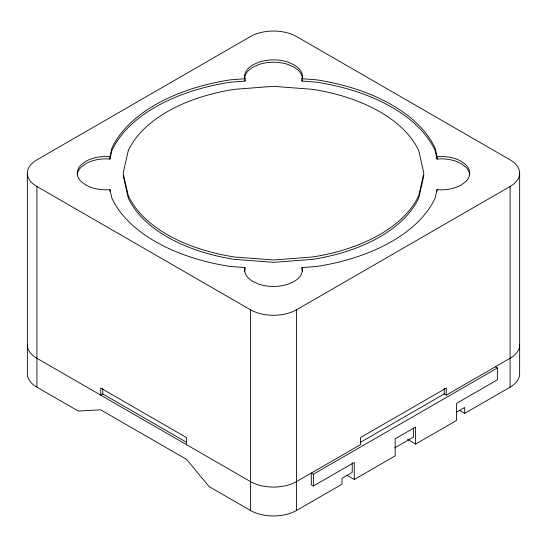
<?xml version="1.0" encoding="UTF-8"?>
<svg xmlns="http://www.w3.org/2000/svg" width="547" height="547" viewBox="0 0 547 547"><rect width="100%" height="100%" fill="white"/><g stroke="black" fill="none" stroke-linecap="round" stroke-linejoin="round"><path stroke-width="0.82" d="M109.933 159.109L109.933 156.743L111.889 148.155A167.314 96.593 0 0 1 230.198 79.855L245.077 78.72L245.077 81.079L230.198 82.214A167.314 96.593 0 0 0 111.889 150.514L109.933 159.109L106.186 158.821A28.916 16.697 0 0 0 85.742 163.71L81.147 167.17A28.916 16.697 0 0 0 77.298 174.794M109.933 156.743L106.186 156.463A28.916 16.697 0 0 0 85.742 161.351L81.147 164.811A28.916 16.697 0 0 0 81.147 181.501L85.742 184.961A28.916 16.697 0 0 0 106.186 189.85L109.933 189.57L111.889 198.158A167.314 96.593 0 0 0 230.198 266.457L245.077 267.592L244.584 269.753A28.916 16.697 0 0 0 253.056 281.555L259.039 284.208A28.916 16.697 0 0 0 287.961 284.208L293.944 281.555A28.916 16.697 0 0 0 302.416 269.753L301.923 267.592L316.802 266.457A167.314 96.593 0 0 0 435.111 198.158L437.067 189.57L440.814 189.85A28.916 16.697 0 0 0 461.258 184.961L465.853 181.501A28.916 16.697 0 0 0 465.853 164.811L461.258 161.351A28.916 16.697 0 0 0 440.814 156.463L437.067 156.743L435.111 148.155A167.314 96.593 0 0 0 316.802 79.855L301.923 78.72L301.923 81.079L316.802 82.214A167.314 96.593 0 0 1 435.111 150.514L437.067 159.109L440.814 158.821A28.916 16.697 0 0 1 461.258 163.71L465.853 167.17A28.916 16.697 0 0 1 469.702 174.794M244.748 271.394L245.077 267.592M301.923 78.72L302.416 76.559A28.916 16.697 0 0 0 293.944 64.758L287.961 62.105A28.916 16.697 0 0 0 259.039 62.105L253.056 64.758A28.916 16.697 0 0 0 244.584 76.559L245.077 78.72M301.923 81.079L302.252 79.643M423.863 175.519L418.742 197.987A150.363 86.816 0 0 1 312.419 259.374L273.5 262.328L234.581 259.374A150.363 86.816 0 0 1 128.258 197.987L123.137 175.519M186.445 442.27L102.768 393.956L100.723 395.139L100.723 388.055L186.602 437.634L186.602 444.718M36.916 186.486L250.41 309.746A32.656 18.851 0 0 0 296.59 309.746L510.084 186.486A32.656 18.851 0 0 0 510.084 159.827L296.59 36.567A32.656 18.851 0 0 0 250.41 36.567L36.916 159.827A32.656 18.851 0 0 0 36.916 186.486L36.916 387.173L78.235 411.029L100.723 409.847L186.602 459.432L209.091 486.584L250.41 510.433A32.656 18.851 0 0 0 296.59 510.433L341.998 484.218L341.998 478.317L352.22 472.417L352.22 462.844M360.555 442.27L444.232 393.956L446.277 395.139L510.084 358.299A32.656 18.851 0 0 0 519.65 344.966M346.942 475.268L354.265 479.5L354.265 462.427L313.369 486.037L311.325 484.854L311.325 473.052L313.369 474.235L497.394 367.987L497.394 379.796L456.499 403.406L456.499 420.472L415.604 444.082L407.549 439.432M394.578 447.959L413.559 436.998L413.559 428.226M456.649 412.123L464.676 407.488L464.676 413.388L459.555 410.435M464.676 413.388L510.084 387.173A32.656 18.851 0 0 0 519.65 373.84L519.65 173.16M354.265 479.5L395.16 455.89L395.16 438.817L415.604 427.016L415.604 444.082M495.35 366.805L497.394 367.987M302.252 271.394L301.923 267.592M244.748 79.643L245.077 81.079M510.084 186.486L510.084 387.173M446.277 395.139L446.277 388.055L360.398 437.634L360.398 444.718L296.59 481.558A32.656 18.851 0 0 1 250.41 481.558L36.916 358.299A32.656 18.851 0 0 1 27.35 344.966M444.232 388.452L444.232 393.956M437.067 156.743L437.067 159.109M437.067 189.57L437.067 191.142M313.369 474.235L313.369 486.037M296.59 309.746L296.59 510.433M250.41 309.746L250.41 510.433M109.933 189.57L109.933 191.142M102.768 388.452L102.768 393.956M27.35 173.16L27.35 373.84A32.656 18.851 0 0 0 36.916 387.173M244.612 78.2A28.916 16.697 0 0 1 253.056 67.117L259.039 64.464A28.916 16.697 0 0 1 287.961 64.464L293.944 67.117A28.916 16.697 0 0 1 302.388 78.2M128.258 150.685L123.137 173.16L128.258 195.628A150.363 86.816 0 0 0 234.581 257.008L273.5 259.969L312.419 257.008A150.363 86.816 0 0 0 418.742 195.628L423.863 173.16L418.742 150.685A150.363 86.816 0 0 0 312.419 89.305L273.5 86.344L234.581 89.305A150.363 86.816 0 0 0 128.258 150.685"/></g></svg>
